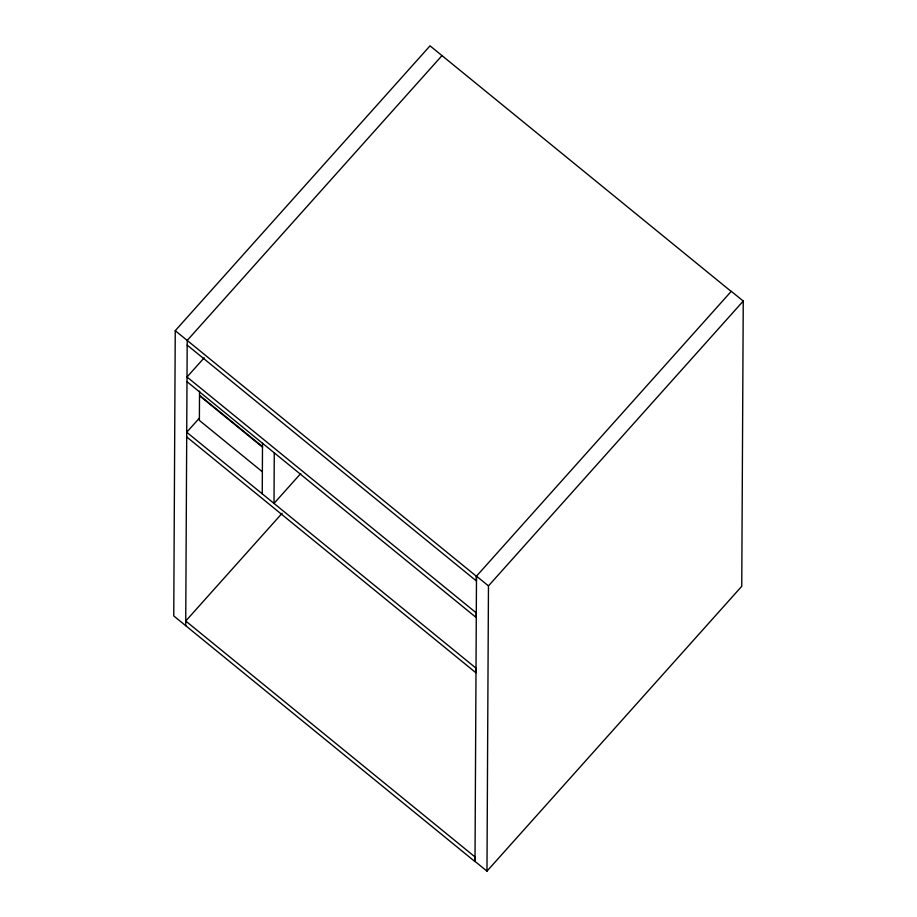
<?xml version="1.0" encoding="UTF-8"?>
<svg xmlns="http://www.w3.org/2000/svg" width="917" height="917" viewBox="0 0 917 917"><rect width="100%" height="100%" fill="white"/><g stroke="black" fill="none" stroke-linecap="round" stroke-linejoin="round"><path stroke-width="1.38" d="M731.17 291.434L430.027 45.85L175.25 330.693L173.749 615.937L474.891 861.522L474.914 856.856L185.738 621.027L282.115 513.279M185.715 625.692L187.206 340.448L441.994 55.605M199.539 391.146L199.516 395.25L262.526 446.636M262.251 493.827L262.514 443.266M274.275 452.849L274.011 503.422L300.73 473.55M486.973 871.15L488.463 585.894L476.496 576.14L475.006 861.395L486.973 871.15L741.75 586.307L743.251 301.063L731.285 291.308L476.382 576.266L476.359 580.942L187.183 345.113M204.193 357.802L187.022 377.013L476.187 612.831L476.164 617.508L186.999 381.678M199.138 418.381L186.724 432.239L475.9 668.069L475.877 672.734L186.701 436.916M488.463 585.894L743.251 301.063M175.25 330.693L476.382 576.266M262.514 447.152L199.505 395.777L199.379 420.41L262.388 471.797"/></g></svg>
